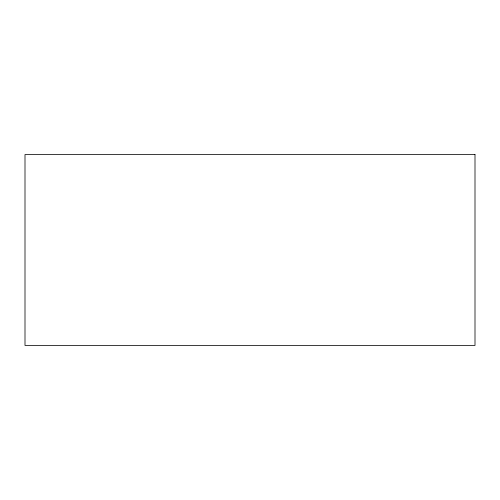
<?xml version="1.0" encoding="UTF-8"?>
<svg xmlns="http://www.w3.org/2000/svg" width="500" height="500" viewBox="0 0 500 500"><rect width="100%" height="100%" fill="white"/><g stroke="black" fill="none" stroke-linecap="round" stroke-linejoin="round"><path stroke-width="0.75" d="M475 154.562L25 154.562L25 345.438L475 345.438L475 154.562"/></g></svg>
